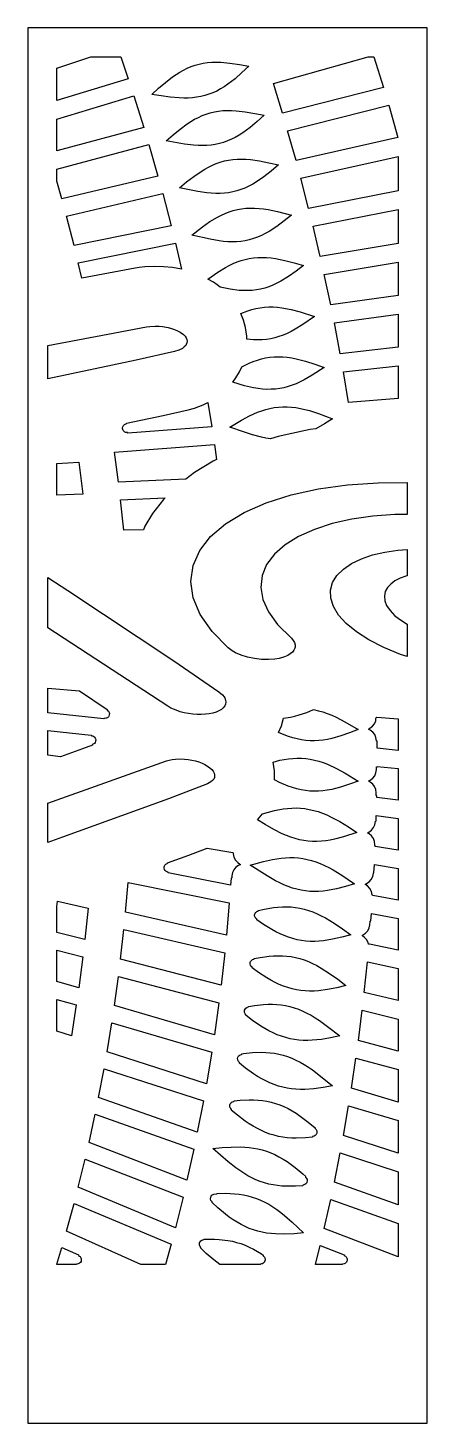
# Model space of a CAD drawing. Extents: x 0 to 400, y 0 to 1400.
import ezdxf

# ---------------------------------------------------------------- set-up
doc = ezdxf.new("R2010")
doc.units = 0
doc.layers.add('CUT', color=1, linetype='CONTINUOUS')
doc.layers.add('OUTLINE', color=7, linetype='CONTINUOUS')

msp = doc.modelspace()

# ---------------------------------------------------------------- linework, layer by layer
at = {"layer": 'CUT'}
for points in [[(93.13, 1371), (100.61, 1348.78), (29, 1327.13), (29, 1359.59), (63.16, 1371)], [(193.28, 1365.51), (202.47, 1364.73), (211.86, 1363.37), (221.37, 1361.68), (214.51, 1355.2), (207.54, 1349.04), (200.4, 1343.48), (196.74, 1340.98), (193.01, 1338.71), (189.21, 1336.67), (185.34, 1334.88), (181.39, 1333.36), (177.36, 1332.09), (173.25, 1331.09), (169.07, 1330.35), (164.81, 1329.86), (160.49, 1329.6), (156.09, 1329.56), (151.64, 1329.71), (142.6, 1330.51), (133.43, 1331.76), (124.2, 1333.22), (130.99, 1339.38), (137.85, 1345.33), (144.86, 1350.82), (148.46, 1353.33), (152.12, 1355.64), (155.84, 1357.74), (159.66, 1359.61), (163.55, 1361.23), (167.54, 1362.6), (171.61, 1363.71), (175.77, 1364.56), (180.02, 1365.15), (184.36, 1365.5), (188.79, 1365.61)], [(346.73, 1371), (356.25, 1340.24), (255.07, 1314.4), (245.99, 1344.13), (341, 1371)], [(29, 1276.79), (29, 1308.57), (106.18, 1331.72), (116.04, 1300.18)], [(217.85, 1315.9), (227.24, 1314.27), (236.75, 1312.31), (229.71, 1306.01), (222.57, 1300.06), (215.27, 1294.7), (211.54, 1292.3), (207.74, 1290.13), (203.88, 1288.21), (199.95, 1286.53), (195.95, 1285.12), (191.87, 1283.97), (187.73, 1283.09), (183.51, 1282.46), (179.22, 1282.09), (174.88, 1281.96), (170.46, 1282.04), (166, 1282.32), (156.94, 1283.38), (138.53, 1286.64), (145.48, 1292.6), (152.51, 1298.35), (159.68, 1303.65), (163.35, 1306.05), (167.08, 1308.26), (170.87, 1310.25), (174.74, 1312.01), (178.69, 1313.52), (182.72, 1314.78), (186.84, 1315.77), (191.04, 1316.5), (195.32, 1316.97), (199.69, 1317.19), (204.13, 1317.18), (208.64, 1316.95)], [(260.24, 1296.83), (361.53, 1322.48), (370.84, 1289.94), (268.7, 1266.84)], [(29, 1246.29), (29, 1258.36), (121.2, 1282.94), (130.33, 1251.08), (34.02, 1228.37)], [(232.14, 1266.6), (241.53, 1264.7), (251.03, 1262.46), (243.82, 1256.36), (236.51, 1250.61), (229.05, 1245.46), (225.25, 1243.17), (221.39, 1241.11), (217.47, 1239.29), (213.48, 1237.73), (209.44, 1236.43), (205.32, 1235.4), (201.13, 1234.64), (196.88, 1234.14), (192.57, 1233.89), (188.2, 1233.88), (183.78, 1234.09), (179.31, 1234.51), (170.23, 1235.83), (151.83, 1239.61), (158.95, 1245.38), (166.14, 1250.93), (173.47, 1256.02), (177.2, 1258.32), (180.99, 1260.42), (184.85, 1262.3), (188.78, 1263.95), (192.77, 1265.35), (196.85, 1266.49), (201, 1267.36), (205.24, 1267.97), (209.55, 1268.32), (213.94, 1268.42), (218.39, 1268.27), (222.92, 1267.91)], [(371, 1236.57), (281.32, 1218.89), (273.5, 1249.12), (371, 1270.96)], [(46.24, 1181.77), (38.67, 1211.15), (135.09, 1233.68), (143.47, 1201.54)], [(256.81, 1206.29), (249.33, 1200.75), (241.73, 1195.81), (237.86, 1193.63), (233.93, 1191.68), (229.96, 1189.98), (225.92, 1188.53), (221.83, 1187.35), (217.67, 1186.44), (213.45, 1185.79), (209.18, 1185.42), (204.85, 1185.29), (200.46, 1185.41), (196.02, 1185.75), (191.54, 1186.29), (182.47, 1187.87), (164.09, 1192.19), (175.03, 1200.47), (182.43, 1205.61), (189.98, 1210.17), (193.84, 1212.16), (197.76, 1213.93), (201.73, 1215.47), (205.78, 1216.75), (209.9, 1217.77), (214.09, 1218.53), (218.36, 1219.01), (222.69, 1219.24), (227.1, 1219.21), (231.57, 1218.94), (236.1, 1218.44), (240.69, 1217.74), (250, 1215.84), (264.2, 1212.17)], [(371, 1183.75), (292.92, 1170.59), (285.74, 1201.04), (371, 1217.67)], [(144.99, 1159.43), (135.82, 1160.4), (126.53, 1160.66), (117.27, 1160.18), (111.4, 1159.48), (107.56, 1158.85), (54.15, 1148.88), (50.49, 1164.41), (147.83, 1183.98), (154.03, 1157.75)], [(261.03, 1150.51), (253.29, 1145.79), (249.35, 1143.73), (245.37, 1141.89), (241.33, 1140.3), (237.25, 1138.97), (233.11, 1137.91), (228.92, 1137.12), (224.68, 1136.6), (220.37, 1136.34), (216.02, 1136.34), (211.62, 1136.59), (202.7, 1137.73), (192.66, 1139.81), (189.76, 1142.04), (185.84, 1144.72), (180.27, 1148.02), (190.21, 1154.9), (197.83, 1159.57), (201.69, 1161.65), (205.61, 1163.53), (209.58, 1165.19), (213.61, 1166.61), (217.7, 1167.77), (221.86, 1168.67), (226.08, 1169.31), (230.38, 1169.67), (234.73, 1169.77), (239.15, 1169.61), (243.63, 1169.21), (248.17, 1168.58), (257.39, 1166.74), (266.76, 1164.29), (276.22, 1161.5), (268.66, 1155.83)], [(371, 1131.45), (303.46, 1121.98), (296.95, 1152.62), (371, 1164.94)], [(226.09, 1087.09), (219.46, 1087.76), (219.4, 1090.62), (218.15, 1099.32), (216.11, 1106.78), (213.49, 1113.32), (220.3, 1116.11), (224.38, 1117.41), (228.51, 1118.46), (232.71, 1119.24), (236.96, 1119.75), (241.28, 1119.99), (245.65, 1119.96), (250.08, 1119.68), (254.57, 1119.15), (263.69, 1117.42), (272.97, 1114.98), (287.09, 1110.5), (275.49, 1102.44), (267.66, 1097.61), (263.7, 1095.45), (259.7, 1093.51), (255.66, 1091.79), (251.58, 1090.31), (247.45, 1089.1), (243.28, 1088.16), (239.05, 1087.49), (234.78, 1087.09), (230.46, 1086.96)], [(312.97, 1073.09), (307.11, 1103.9), (371, 1112.72), (371, 1079.6)], [(156.68, 1079.83), (154.83, 1078.43), (151.31, 1076.62), (147.02, 1075.23), (108.39, 1066.75), (20, 1047.93), (20, 1081.25), (80, 1092.72), (118.91, 1099.93), (122.3, 1100.4), (127.67, 1100.67), (131.35, 1100.57), (135.02, 1100.24), (140.41, 1099.32), (143.82, 1098.45), (147.02, 1097.39), (149.96, 1096.16), (152.57, 1094.77), (155.81, 1092.45), (157.44, 1090.79), (158.64, 1089.06), (159.36, 1087.31), (159.6, 1085.55), (159.36, 1083.82), (158.64, 1082.15), (158.1, 1081.35)], [(260.69, 1040.06), (256.51, 1038.97), (252.3, 1038.14), (248.05, 1037.6), (243.75, 1037.33), (239.41, 1037.32), (235.04, 1037.58), (230.62, 1038.07), (226.17, 1038.8), (217.19, 1040.84), (205.26, 1044.39), (208.48, 1048.74), (212.11, 1054.94), (214.38, 1060.04), (221.81, 1063.66), (225.84, 1065.31), (229.91, 1066.74), (234.03, 1067.92), (238.2, 1068.85), (242.43, 1069.51), (246.71, 1069.9), (251.04, 1070.01), (255.43, 1069.86), (259.87, 1069.45), (264.36, 1068.78), (268.89, 1067.9), (278.08, 1065.52), (287.4, 1062.53), (296.79, 1059.2), (284.96, 1051.48), (276.99, 1046.88), (272.96, 1044.84), (268.91, 1043.01), (264.82, 1041.41)], [(321.4, 1023.98), (316.21, 1054.93), (371, 1060.95), (371, 1028.16)], [(95.3, 1000.38), (95.77, 1001.09), (96.71, 1001.95), (97.46, 1002.37), (98.51, 1002.73), (98.66, 1002.91), (98.72, 1003.34), (135.54, 1011.23), (160.53, 1016.77), (167.09, 1018.59), (171.18, 1019.99), (175.6, 1021.76), (180.35, 1024), (184.17, 999.83), (100.01, 993.37), (99.82, 993.77), (99.62, 993.89), (98.26, 994.02), (97.06, 994.47), (96.36, 994.95), (95.51, 995.91), (94.97, 997.07), (94.81, 997.9), (94.88, 999.17)], [(291.32, 1012.95), (305.3, 1007.66), (297.28, 1002.67), (288.58, 997.7), (282.8, 996.89), (278.17, 996.06), (250.78, 990.01), (243.09, 987.82), (238.43, 988.47), (233.98, 989.32), (225.02, 991.62), (215.98, 994.52), (202.35, 999.43), (214.18, 1006.38), (222.13, 1010.64), (230.19, 1014.29), (234.27, 1015.82), (238.39, 1017.13), (242.55, 1018.19), (246.76, 1019), (251.01, 1019.54), (255.32, 1019.8), (259.66, 1019.79), (264.07, 1019.51), (268.51, 1018.97), (273, 1018.18), (277.53, 1017.16), (282.09, 1015.93)], [(185.7, 965.15), (167.01, 953.84), (158.1, 947.27), (90.7, 944.19), (86.66, 974.41), (186.82, 981.87), (188.92, 966.82)], [(55.11, 932.19), (29, 931.17), (29, 962.76), (50.98, 964.29)], [(324.75, 907.07), (305.06, 902.63), (287.11, 896.81), (271.24, 889.7), (257.78, 881.38), (247.02, 871.96), (239.22, 861.59), (234.58, 850.43), (233.27, 838.63), (235.38, 826.39), (240.99, 813.9), (250.09, 801.38), (264.08, 787.65), (265.9, 785.44), (267.13, 783.18), (267.75, 780.93), (267.75, 778.72), (267.52, 777.64), (266.59, 775.57), (265.06, 773.62), (262.96, 771.84), (260.32, 770.26), (257.19, 768.91), (251.7, 767.35), (247.59, 766.64), (240.96, 766.13), (233.98, 766.28), (226.91, 767.08), (220.04, 768.5), (213.63, 770.49), (207.91, 772.96), (204.59, 774.84), (200.51, 777.91), (184.48, 794.31), (172.72, 811.23), (165.64, 828.09), (163.23, 844.63), (165.44, 860.57), (172.13, 875.69), (183.09, 889.73), (198.08, 902.51), (216.77, 913.82), (238.79, 923.5), (263.73, 931.42), (291.11, 937.47), (320.43, 941.57), (351.16, 943.67), (380, 943.77), (380, 911.75), (367.77, 911.67), (345.79, 910.09)], [(92.87, 926.39), (137.4, 928.32), (135.79, 926.65), (124.83, 912.6), (117.26, 899.96), (115.68, 896.38), (96.18, 896.09)], [(303.25, 835.84), (305.38, 843.48), (309.72, 850.54), (316.12, 856.92), (324.35, 862.53), (334.19, 867.28), (345.38, 871.12), (357.63, 874.01), (370.67, 875.93), (380, 876.59), (380, 850.22), (378.59, 849.85), (372.89, 847.73), (367.83, 845.1), (363.57, 841.96), (360.29, 838.36), (358.12, 834.33), (357.19, 829.93), (357.63, 825.24), (359.51, 820.33), (362.89, 815.28), (367.8, 810.2), (374.24, 805.2), (380, 801.69), (380, 769.27), (373.53, 771.36), (356.64, 778.25), (341.81, 785.81), (329.24, 793.87), (319.06, 802.26), (311.35, 810.81), (306.16, 819.36), (303.48, 827.76)], [(156.55, 712.8), (152.45, 713.88), (146.75, 715.92), (143.33, 717.52), (140.28, 719.27), (20, 797.94), (20, 848.39), (40, 835.44), (146.14, 765.03), (191.47, 733.73), (194.92, 730.77), (196.59, 728.71), (197.23, 727.66), (198.08, 725.57), (198.37, 723.5), (198.08, 721.49), (197.23, 719.57), (195.82, 717.78), (193.89, 716.14), (191.47, 714.7), (188.6, 713.46), (185.32, 712.46), (181.71, 711.7), (177.81, 711.21), (173.69, 710.99), (169.44, 711.04), (165.11, 711.36), (160.79, 711.95)], [(78.02, 707.25), (76.51, 707.17), (76.31, 707.06), (76.1, 706.66), (20, 712.67), (20, 737.5), (51.81, 734.93), (79.53, 716.04), (79.43, 715.61), (79.51, 715.39), (80.62, 714.33), (81.28, 713.21), (81.58, 711.96), (81.51, 710.67), (81.06, 709.46), (80.58, 708.74), (79.96, 708.15), (78.84, 707.49)], [(251.01, 692.99), (254.04, 699.81), (256.28, 707.28), (262.98, 708.42), (267.41, 709.4), (271.86, 710.61), (279.45, 713.19), (286.03, 716.06), (291.21, 714.88), (295.6, 713.58), (300.01, 712.02), (304.42, 710.24), (308.84, 708.24), (317.7, 703.73), (331.02, 696.12), (322.23, 692.64), (313.46, 689.5), (304.7, 686.98), (300.32, 686.02), (295.94, 685.29), (291.56, 684.81), (287.19, 684.59), (282.82, 684.65), (278.45, 684.98), (274.09, 685.58), (269.73, 686.46), (265.38, 687.59), (261.02, 688.97), (256.67, 690.57)], [(349.56, 708.21), (349.56, 708.5), (371, 706.73), (371, 675.06), (349.91, 677.32), (349.83, 684.16), (349.45, 684.29), (349.23, 684.67), (348.78, 687.88), (347.55, 690.82), (345.6, 693.34), (343.09, 695.29), (341.77, 695.89), (341.59, 696.31), (341.76, 696.73), (342.79, 697.21), (345.34, 699.18), (347.31, 701.74), (348.54, 704.73), (348.81, 706.78), (349.04, 707.91), (349.38, 708.19)], [(65.13, 681.15), (64.81, 680.83), (64.8, 680.38), (54.54, 676.49), (32.76, 668.51), (20, 670.24), (20, 695.06), (63.53, 690.31), (63.64, 689.88), (63.81, 689.73), (64.91, 689.47), (65.71, 689.12), (66.08, 688.9), (66.74, 688.33), (67.49, 687.28), (67.91, 686.05), (67.98, 685.17), (67.87, 684.31), (67.41, 683.1), (66.61, 682.08), (65.92, 681.55)], [(187.08, 648.74), (186.89, 647.89), (186.16, 646.25), (184.97, 644.73), (183.32, 643.35), (180.06, 641.58), (140.74, 626.37), (34.53, 587.83), (20, 582.75), (20, 622.22), (138.7, 664.48), (141.47, 665.31), (144.54, 665.94), (147.86, 666.35), (153.17, 666.51), (156.84, 666.33), (160.55, 665.92), (164.23, 665.29), (167.81, 664.44), (171.25, 663.39), (174.47, 662.15), (177.43, 660.76), (180.06, 659.23), (182.33, 657.59), (184.2, 655.86), (185.62, 654.08), (186.59, 652.28), (187.08, 650.49)], [(260.7, 639.18), (252.06, 642.84), (246.98, 645.35), (246.95, 654.36), (245.68, 663.37), (252.32, 665.06), (256.67, 665.93), (261.02, 666.59), (265.38, 667.03), (269.73, 667.22), (274.09, 667.15), (278.45, 666.81), (282.82, 666.2), (287.19, 665.3), (291.56, 664.14), (295.94, 662.72), (300.32, 661.04), (309.08, 657.01), (317.85, 652.25), (331.02, 644.29), (322.13, 641.06), (313.27, 638.19), (304.42, 635.93), (300.01, 635.1), (295.6, 634.5), (291.21, 634.15), (286.82, 634.06), (282.44, 634.24), (278.07, 634.69), (273.72, 635.42), (269.37, 636.42), (265.03, 637.68)], [(349.48, 658.38), (349.9, 658.55), (349.91, 659), (371, 656.69), (371, 625.02), (349.56, 627.9), (349.58, 629.46), (349.16, 629.64), (348.98, 630.07), (349.01, 632.49), (348.63, 635.68), (347.47, 638.64), (345.59, 641.2), (343.13, 643.2), (341.88, 643.82), (341.71, 644.24), (341.89, 644.66), (342.88, 645.11), (345.5, 647.04), (347.51, 649.59), (348.8, 652.57), (349.27, 655.83), (349.3, 657.96)], [(298.49, 584.35), (294.07, 583.88), (289.65, 583.65), (285.26, 583.69), (280.88, 584), (276.51, 584.58), (272.16, 585.43), (267.83, 586.56), (263.51, 587.93), (259.2, 589.56), (254.91, 591.4), (246.37, 595.68), (237.86, 600.56), (230.18, 605.29), (235.06, 611.47), (247.04, 614.67), (255.8, 616.34), (260.17, 616.87), (264.55, 617.18), (268.92, 617.25), (273.29, 617.05), (277.65, 616.58), (282.01, 615.85), (286.37, 614.83), (290.72, 613.54), (295.07, 611.99), (299.42, 610.2), (303.76, 608.17), (312.44, 603.51), (321.11, 598.23), (329.78, 592.61), (316.33, 588.28), (307.39, 585.95), (302.94, 585.04)], [(348.97, 604.25), (349.15, 609.64), (371, 606.65), (371, 574.94), (348.1, 578.64), (348.13, 579.48), (347.71, 579.66), (347.55, 580.09), (347.26, 583.64), (346.18, 586.59), (344.38, 589.19), (342, 591.25), (340.76, 591.9), (340.61, 592.33), (340.81, 592.74), (341.7, 593.12), (344.37, 594.99), (346.45, 597.5), (347.81, 600.47), (348.43, 603.96), (348.58, 604.13)], [(139.64, 561.56), (139.77, 561.75), (139.78, 562.19), (161.21, 569.97), (179.46, 577.01), (205.21, 572.63), (205.19, 572.38), (205.57, 572.22), (205.76, 571.82), (205.79, 571.32), (206.43, 567.97), (207.94, 564.96), (210.2, 562.47), (212.52, 561.01), (212.68, 560.86), (212.8, 560.43), (212.59, 560.04), (211.14, 559.5), (208.48, 557.69), (206.37, 555.26), (204.96, 552.37), (204.35, 549.16), (204.23, 547.29), (204.17, 547.06), (204.02, 546.88), (203.59, 546.73), (203.16, 539.84), (140.55, 552.27), (140.47, 552.71), (140.31, 552.88), (138.84, 553.42), (138.11, 553.91), (137.5, 554.53), (136.84, 555.67), (136.54, 556.96), (136.64, 558.27), (136.92, 559.09), (137.36, 559.86), (138.27, 560.8)], [(309.23, 536.11), (300.25, 534.38), (295.78, 533.81), (291.34, 533.47), (286.91, 533.38), (282.5, 533.54), (278.12, 533.98), (273.76, 534.68), (269.42, 535.66), (265.11, 536.9), (260.81, 538.4), (256.54, 540.14), (252.29, 542.11), (248.05, 544.28), (239.61, 549.11), (222.85, 559.95), (236.11, 563.53), (244.94, 565.53), (253.75, 566.93), (258.15, 567.34), (262.54, 567.52), (266.92, 567.46), (271.29, 567.13), (275.66, 566.54), (280, 565.68), (284.34, 564.54), (288.68, 563.13), (293, 561.46), (297.31, 559.55), (301.62, 557.4), (305.92, 555.04), (314.49, 549.81), (327.33, 541.13), (318.26, 538.45)], [(371, 556.56), (371, 524.77), (345.53, 529.57), (345.54, 529.66), (345.26, 529.74), (345.08, 529.91), (344.3, 533.48), (342.75, 536.49), (340.45, 538.97), (338.63, 540.07), (338.46, 540.22), (338.34, 540.64), (338.55, 541.03), (339.3, 541.34), (342.01, 543.16), (344.14, 545.62), (345.57, 548.55), (346.19, 551.82), (346.42, 552.19), (346.81, 552.3), (347.27, 560.44)], [(201.83, 522.05), (198.97, 489.45), (97.91, 512.61), (100.49, 542.39)], [(29, 518.23), (29.52, 523.59), (60.46, 516.7), (57.16, 485.24), (29, 492.37)], [(228.15, 512.22), (228.74, 512.82), (229.45, 513.31), (230.67, 513.81), (230.83, 513.98), (230.89, 514.42), (237.24, 515.81), (246.12, 517.27), (250.55, 517.76), (254.96, 518.04), (259.36, 518.09), (263.75, 517.9), (268.12, 517.45), (272.47, 516.74), (276.82, 515.75), (281.14, 514.49), (285.45, 512.96), (289.74, 511.17), (294.01, 509.13), (298.28, 506.87), (306.76, 501.74), (315.21, 496), (323.64, 489.92), (314.5, 487.51), (305.39, 485.44), (296.36, 483.98), (291.87, 483.54), (287.4, 483.33), (282.97, 483.37), (278.56, 483.66), (274.18, 484.22), (269.83, 485.05), (265.5, 486.15), (261.21, 487.51), (256.95, 489.13), (252.71, 490.99), (248.49, 493.07), (244.3, 495.35), (235.96, 500.42), (229.26, 504.99), (229.35, 505.42), (229.27, 505.64), (228.45, 506.37), (227.91, 507.03), (227.37, 508.19), (227.2, 509.03), (227.2, 509.87), (227.37, 510.72), (227.68, 511.5)], [(343.11, 503.61), (343.46, 503.91), (343.69, 503.93), (344.29, 511.46), (371, 506.36), (371, 474.45), (342.3, 480.65), (342.07, 480.5), (341.84, 480.47), (341.43, 480.66), (340.85, 482.24), (339.34, 485.24), (337.09, 487.72), (335.5, 488.72), (335.24, 489.08), (335.22, 489.3), (335.43, 489.69), (338.38, 491.55), (340.59, 493.97), (342.09, 496.87), (342.79, 500.11), (343.05, 503.38)], [(193.51, 439.41), (92.87, 465.58), (96.18, 495.15), (197.19, 471.78)], [(29, 474.62), (55.11, 467.95), (50.98, 436.74), (29, 443.03)], [(222.74, 462.1), (223.19, 463.28), (223.97, 464.3), (225, 465.04), (226.46, 465.56), (226.62, 465.73), (226.7, 466.17), (232.8, 467.31), (241.73, 468.51), (246.18, 468.86), (250.6, 469.01), (255.02, 468.94), (259.41, 468.62), (263.77, 468.04), (268.12, 467.21), (272.45, 466.1), (276.74, 464.72), (281.02, 463.07), (285.28, 461.16), (289.51, 459.01), (293.73, 456.63), (302.11, 451.28), (310.44, 445.32), (318.74, 439.01), (309.52, 436.87), (300.36, 435.08), (291.27, 433.89), (286.76, 433.58), (282.29, 433.5), (277.84, 433.67), (273.44, 434.09), (269.06, 434.77), (264.72, 435.72), (260.42, 436.94), (256.15, 438.43), (251.91, 440.16), (247.71, 442.14), (243.54, 444.33), (239.39, 446.73), (231.16, 452.01), (224.59, 456.73), (224.71, 457.16), (224.63, 457.38), (223.55, 458.46), (222.92, 459.57), (222.64, 460.82)], [(340.21, 462.73), (371, 456.02), (371, 423.95), (337.08, 432.21)], [(186.82, 389.75), (86.66, 418.9), (90.7, 448.24), (191.3, 421.87)], [(48.48, 419.6), (43.54, 388.68), (29, 393.32), (29, 425.22)], [(217.08, 414.23), (217.58, 415.4), (218.39, 416.4), (219.45, 417.12), (220.91, 417.59), (221.08, 417.75), (221.17, 418.18), (227.22, 419.13), (236.2, 420.07), (240.65, 420.29), (245.09, 420.31), (249.51, 420.11), (253.89, 419.67), (258.26, 418.97), (262.59, 418.01), (266.9, 416.78), (271.17, 415.28), (275.42, 413.51), (279.64, 411.49), (283.82, 409.22), (287.99, 406.73), (292.14, 404.03), (300.37, 398.13), (312.62, 388.46), (303.34, 386.6), (294.12, 385.08), (284.99, 384.16), (280.47, 383.99), (275.99, 384.04), (271.54, 384.33), (267.13, 384.87), (262.77, 385.68), (258.44, 386.76), (254.17, 388.1), (249.92, 389.7), (245.73, 391.55), (241.56, 393.63), (237.43, 395.94), (233.34, 398.45), (225.22, 403.95), (218.75, 408.84), (218.86, 409.04), (218.81, 409.49), (217.79, 410.56), (217.36, 411.29), (217.07, 412.1), (216.96, 413.38)], [(335.03, 414.31), (371, 405.48), (371, 373.21), (331.21, 383.99)], [(178.89, 340.55), (79.31, 372.63), (84.07, 401.71), (184.17, 372.37)], [(210.4, 367.09), (210.78, 367.86), (211.61, 368.83), (212.67, 369.54), (214.05, 369.96), (214.22, 370.12), (214.32, 370.56), (215.98, 370.8), (225.02, 371.74), (233.98, 372.09), (238.43, 371.98), (242.84, 371.65), (247.23, 371.08), (251.58, 370.26), (255.9, 369.18), (260.18, 367.83), (264.42, 366.21), (268.63, 364.33), (272.81, 362.2), (276.95, 359.82), (281.07, 357.21), (285.15, 354.41), (293.25, 348.29), (305.3, 338.31), (295.96, 336.73), (286.69, 335.49), (277.53, 334.83), (273, 334.79), (268.51, 334.97), (264.07, 335.4), (259.66, 336.07), (255.32, 337), (251.01, 338.19), (246.76, 339.65), (242.55, 341.37), (238.39, 343.33), (234.27, 345.53), (230.19, 347.95), (226.14, 350.56), (218.14, 356.27), (211.87, 361.25), (212.01, 361.68), (211.94, 361.9), (211.17, 362.69), (210.68, 363.39), (210.23, 364.58), (210.13, 365.85)], [(324.25, 336.14), (328.76, 366.22), (371, 354.69), (371, 322.18)], [(169.74, 291.83), (70.82, 326.82), (76.3, 355.61), (175.81, 323.33)], [(202.73, 320.43), (203.21, 321.13), (203.82, 321.74), (204.54, 322.22), (204.93, 322.39), (206.37, 322.78), (206.65, 323.14), (206.67, 323.36), (212.66, 323.94), (221.7, 324.35), (226.17, 324.31), (230.62, 324.07), (235.04, 323.61), (239.41, 322.92), (243.75, 321.97), (248.05, 320.77), (252.3, 319.31), (256.51, 317.57), (260.69, 315.58), (264.82, 313.33), (268.91, 310.84), (272.96, 308.13), (280.99, 302.13), (288.01, 296.3), (287.89, 296.11), (287.92, 295.66), (288.89, 294.55), (289.43, 293.39), (289.62, 292.11), (289.42, 290.84), (288.88, 289.68), (288.02, 288.72), (286.92, 288.06), (285.44, 287.67), (285.26, 287.51), (285.14, 287.08), (278.08, 286.35), (268.89, 285.96), (264.36, 286.05), (259.87, 286.36), (255.43, 286.91), (251.04, 287.71), (246.71, 288.76), (242.43, 290.08), (238.2, 291.65), (234.03, 293.48), (229.91, 295.56), (225.84, 297.86), (221.81, 300.39), (217.82, 303.11), (209.94, 309.02), (203.8, 314.15), (203.92, 314.34), (203.89, 314.79), (203.18, 315.56), (202.7, 316.29), (202.28, 317.51), (202.2, 318.35), (202.29, 319.21)], [(159.38, 243.66), (61.21, 281.5), (67.39, 309.97), (166.23, 274.8)], [(371, 303.6), (371, 270.8), (316.21, 288.69), (321.4, 318.51)], [(278.42, 247.32), (278.3, 247.15), (278.3, 246.69), (279.24, 245.51), (279.73, 244.33), (279.86, 243.07), (279.62, 241.82), (279.03, 240.68), (278.47, 240.04), (277.42, 239.31), (276.62, 239.01), (275.63, 238.79), (275.35, 238.44), (275.33, 238.23), (268.31, 237.71), (259.1, 237.59), (254.57, 237.81), (250.08, 238.26), (245.65, 238.93), (241.28, 239.85), (236.96, 241.02), (232.71, 242.45), (228.51, 244.14), (224.38, 246.08), (220.3, 248.27), (216.28, 250.68), (212.31, 253.31), (208.37, 256.13), (200.63, 262.25), (185.4, 275.59), (194.56, 276.4), (203.7, 277.01), (212.75, 277.15), (217.23, 276.98), (221.68, 276.62), (226.09, 276.03), (230.46, 275.22), (234.78, 274.15), (239.05, 272.83), (243.28, 271.24), (247.45, 269.4), (251.58, 267.29), (255.66, 264.94), (259.7, 262.34), (263.7, 259.53), (267.66, 256.51), (275.49, 249.99)], [(371, 252.15), (371, 219.03), (307.11, 241.68), (312.97, 271.23)], [(147.83, 196.08), (50.49, 236.73), (57.37, 264.85), (155.44, 226.83)], [(184.45, 228.61), (185.52, 229.32), (186.32, 229.61), (189.22, 229.9), (189.41, 230.04), (189.56, 230.46), (198.18, 230.59), (207.18, 230.16), (211.62, 229.67), (216.02, 228.96), (220.37, 228.02), (224.68, 226.83), (228.92, 225.39), (233.11, 223.69), (237.25, 221.74), (241.33, 219.52), (245.37, 217.06), (249.35, 214.36), (253.29, 211.45), (257.18, 208.33), (264.86, 201.62), (276.22, 190.77), (266.76, 190.03), (257.39, 189.61), (248.17, 189.76), (243.63, 190.11), (239.15, 190.68), (234.73, 191.48), (230.38, 192.52), (226.08, 193.82), (221.86, 195.37), (217.7, 197.17), (213.61, 199.22), (209.58, 201.51), (205.61, 204.03), (201.69, 206.76), (197.83, 209.68), (190.21, 215.99), (184.47, 221.26), (184.63, 221.68), (184.58, 221.9), (183.86, 222.75), (183.42, 223.48), (183.05, 224.72), (183.02, 225.57), (183.14, 226.43), (183.63, 227.61)], [(371, 166.81), (296.95, 195.17), (303.46, 224.4), (371, 200.31)], [(137.88, 159), (113.19, 159), (38.67, 192.54), (46.24, 220.29), (143.47, 179.47)], [(192.4, 159), (186.18, 163.78), (178.71, 170.28), (173.14, 175.64), (173.31, 176.05), (173.27, 176.28), (172.57, 177.14), (172.15, 177.91), (171.89, 178.72), (171.78, 179.57), (171.85, 180.43), (172.08, 181.26), (172.47, 182.03), (173.31, 183), (174.4, 183.69), (175.22, 183.95), (176.23, 184.11), (176.53, 184.45), (176.56, 184.67), (187.02, 184.57), (191.54, 184.31), (200.46, 183.26), (204.85, 182.43), (209.18, 181.37), (213.45, 180.06), (217.67, 178.51), (221.83, 176.7), (225.92, 174.63), (229.96, 172.31), (233.93, 169.74), (235.78, 168.42), (235.69, 168.22), (235.75, 167.77), (236.57, 167.02), (237.08, 166.35), (237.47, 165.59), (237.7, 164.77), (237.77, 163.92), (237.56, 162.66), (237.22, 161.88), (236.74, 161.18), (235.79, 160.32), (235.03, 159.92), (234.21, 159.68), (233.12, 159.55), (232.93, 159.41), (232.77, 159)], [(50.4, 159.79), (48.89, 159.55), (48.7, 159.41), (48.54, 159), (29, 159), (29, 159.49), (34.02, 176.33), (50.69, 168.79), (50.67, 168.36), (50.78, 168.16), (51.69, 167.58), (52.34, 167.02), (53.07, 165.98), (53.47, 164.77), (53.51, 163.49), (53.18, 162.26), (52.51, 161.18), (51.56, 160.32)], [(315.52, 159.6), (315.1, 159.41), (314.94, 159), (288.23, 159), (292.92, 178.07), (316.86, 168.85), (316.85, 168.42), (316.98, 168.22), (318.25, 167.47), (318.88, 166.86), (319.38, 166.15), (319.73, 165.34), (319.91, 164.5), (319.87, 163.2), (319.62, 162.37), (319.22, 161.59), (318.36, 160.62), (317.63, 160.13), (316.82, 159.79)]]:
    msp.add_lwpolyline(points, close=True, dxfattribs=at)
at = {"layer": 'OUTLINE'}
msp.add_lwpolyline([(0, 0), (400, 0), (400, 1400), (0, 1400)], close=True, dxfattribs=at)

doc.saveas('drawing.dxf')
